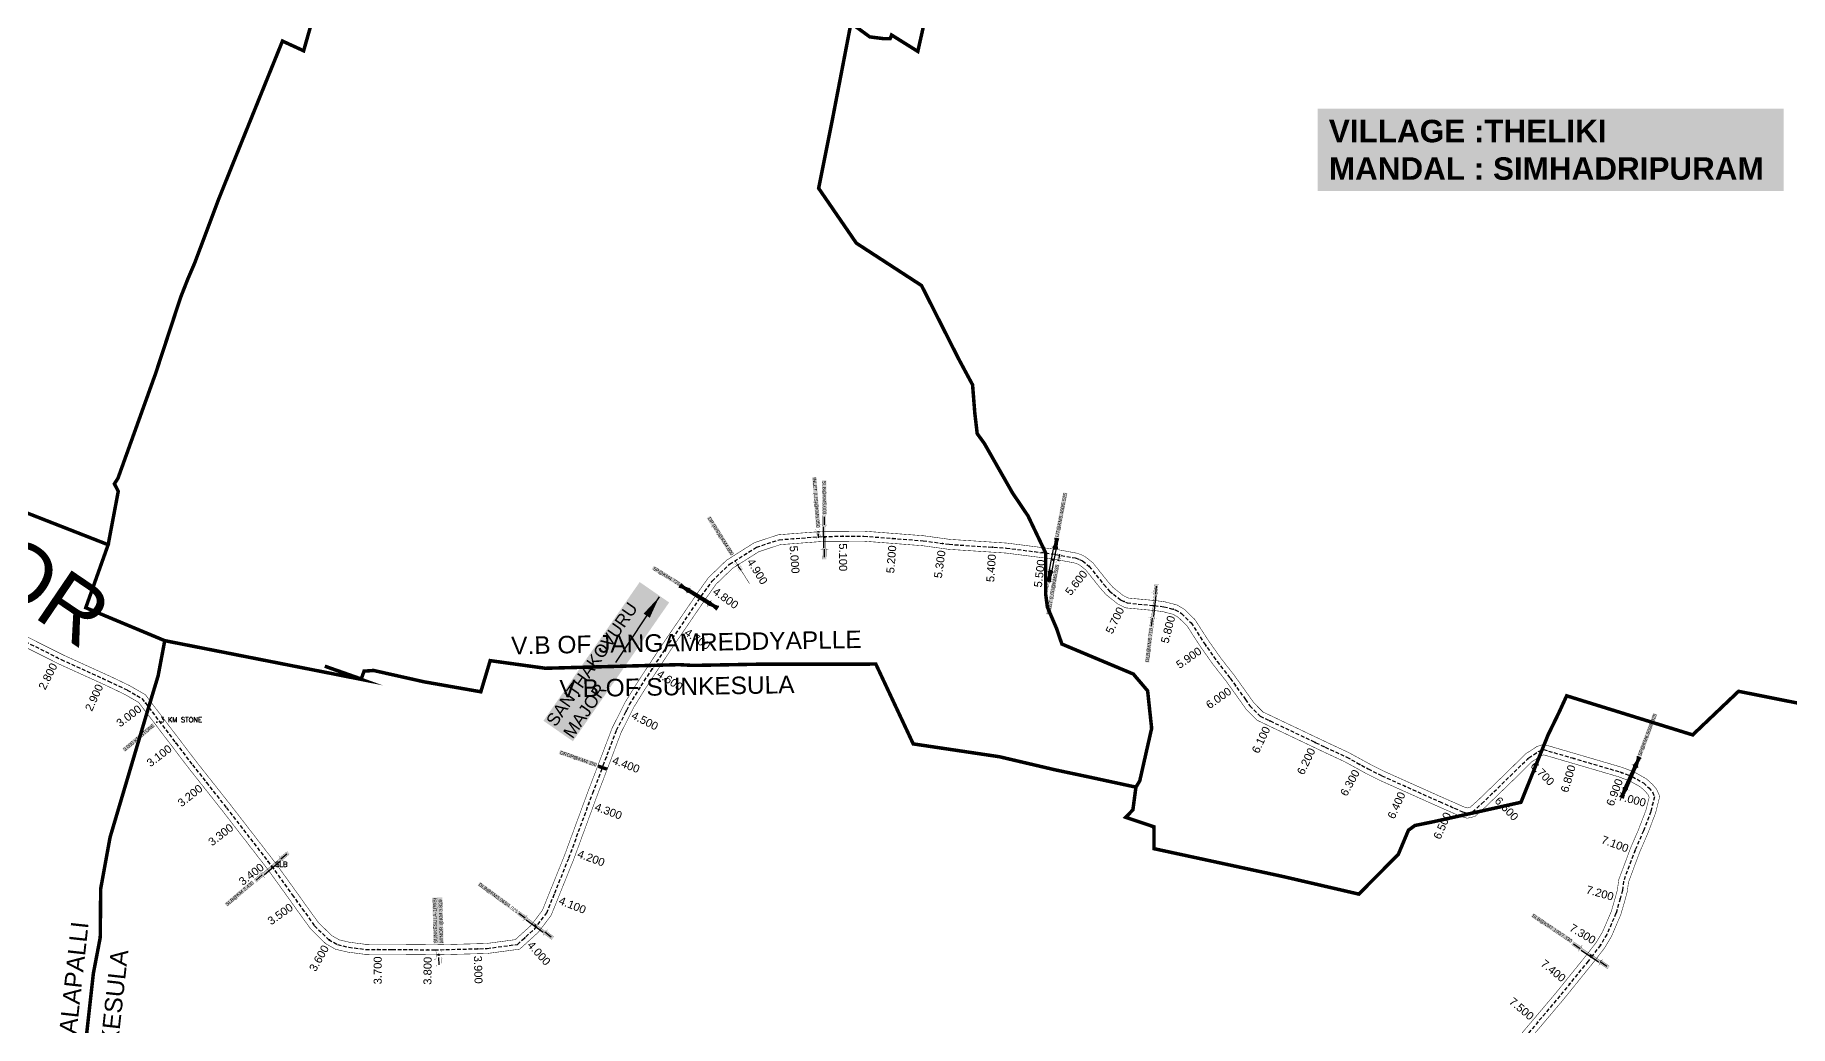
# Model space of a CAD drawing. Header units: inches. Extents: x 174104 to 230935, y 1583276 to 1631460.
# Drawn here: x 197264 to 200773, y 1622188 to 1624169 of the extents above; entities that cross this region are included whole.
import ezdxf
from ezdxf.enums import TextEntityAlignment as Align

# ---------------------------------------------------------------- set-up
doc = ezdxf.new("R2010")
doc.units = ezdxf.units.IN
doc.header["$LTSCALE"] = 15
doc.header["$MEASUREMENT"] = 0
doc.linetypes.add('ACAD_ISO02W100', pattern=[15, 12, -3])
doc.linetypes.add('HIDDEN2', pattern=[0.1875, 0.125, -0.0625])
for name, color, linetype in [('CANAL1', 7, 'Continuous'), ('CHANAGE', 1, 'Continuous'), ('POINT', 2, 'Continuous'), ('RE REMARKS', 7, 'Continuous'), ('STRUCTURE', 5, 'Continuous'), ('TEXT', 1, 'Continuous'), ('text2', 7, 'Continuous'), ('VB', 72, 'Continuous'), ('VILLAGE BOUNDRY', 5, 'Continuous')]:
    doc.layers.add(name, color=color, linetype=linetype)
doc.styles.add('section', font='romant.shx', dxfattribs={"height": 2})
doc.styles.get("Standard").update_dxf_attribs({"font": 'arial.ttf'})
doc.dimstyles.get("Standard").update_dxf_attribs({"dimtxt": 0.18, "dimasz": 0.18, "dimexe": 0.18, "dimexo": 0.0625, "dimgap": 0.09, "dimtad": 0, "dimtih": 1, "dimtoh": 1, "dimdec": 4, "dimzin": 0, "dimdsep": 46, "dimtxsty": 'Standard', "dimcen": 0.09, "dimadec": 0, "dimazin": 0, "dimtfac": 1, "dimtdec": 4, "dimtofl": 0, "dimtmove": 0, "dimatfit": 3, "dimfxl": 1, "dimtolj": 1, "dimtzin": 0, "dimarcsym": 0})

# ---------------------------------------------------------------- blocks, each defined once
blk = doc.blocks.new('DROP')
h = blk.add_hatch()
h.set_pattern_fill('ANSI31', color=1, scale=10, angle=45)
h.set_pattern_definition([(90, (-324.4107, -25.7687), (-1.25, 0), [])])
h.paths.add_polyline_path([(-9.9, -4.3), (-13.8, 4.1), (13.8, 4.1), (10.2, -4.3)])
at = {"layer": 'STRUCTURE', "color": 5, "const_width": 0.49}
blk.add_lwpolyline([(-9.9, -4.3), (-13.8, 4.1), (13.8, 4.1), (10.2, -4.3), (-9.9, -4.3)], dxfattribs=at)
at = {"layer": 'STRUCTURE', "color": 5}
blk.add_circle((0, 0), 1.33, dxfattribs=at)
blk = doc.blocks.new('PIPE C')
at = {"layer": 'STRUCTURE'}
h = blk.add_hatch(dxfattribs=at)
h.set_pattern_fill('DASH', color=256, scale=5.6, angle=-90, style=0)
h.set_pattern_definition([(270, (-1194663.9188, 538833.8274), (0.7, -0.7), [0.7, -0.7])])
edge = h.paths.add_edge_path()
edge.add_spline(control_points=[(4.6, -44.2), (4.4, -43.9), (3.7, -42.8), (3.2, -40.8), (2.9, -38.1), (2.3, -34.2), (2.9, -29), (3.8, -25), (4.2, -23.1)], knot_values=[0, 0, 0, 0, 1.613557, 5.24513, 8.624976, 13.470124, 22.190216, 30.746377, 30.746377, 30.746377, 30.746377], degree=3, periodic=0)
edge.add_line((4.2, -23.1), (2.8, -21))
edge.add_line((2.8, -21), (2.8, 21))
edge.add_line((2.8, 21), (4.2, 23.1))
edge.add_spline(control_points=[(4.2, 23.1), (3.7, 25), (2.7, 28.9), (2, 34.1), (2.4, 38), (2.7, 40.8), (3.1, 42.8), (3.8, 43.8), (4, 44.2)], knot_values=[0, 0, 0, 0, 8.556161, 17.276253, 22.121402, 25.501247, 29.13282, 30.746377, 30.746377, 30.746377, 30.746377], degree=3, periodic=0)
edge.add_line((4, 44.2), (-4.6, 44.2))
edge.add_spline(control_points=[(-4.6, 44.2), (-4.4, 43.9), (-3.7, 42.8), (-3.2, 40.8), (-2.9, 38.1), (-2.3, 34.2), (-2.9, 29), (-3.8, 25), (-4.2, 23.1)], knot_values=[0, 0, 0, 0, 1.613557, 5.24513, 8.624976, 13.470124, 22.190216, 30.746377, 30.746377, 30.746377, 30.746377], degree=3, periodic=0)
edge.add_line((-4.2, 23.1), (-2.8, 21))
edge.add_line((-2.8, 21), (-2.8, -21))
edge.add_line((-2.8, -21), (-4.2, -23.1))
edge.add_spline(control_points=[(-4.2, -23.1), (-3.7, -25), (-2.7, -28.9), (-2, -34.1), (-2.4, -38), (-2.7, -40.8), (-3.1, -42.8), (-3.8, -43.8), (-4, -44.2)], knot_values=[0, 0, 0, 0, 8.556161, 17.276253, 22.121402, 25.501247, 29.13282, 30.746377, 30.746377, 30.746377, 30.746377], degree=3, periodic=0)
edge.add_line((-4, -44.2), (4.6, -44.2))
blk.add_circle((0, 0), 0.657)
at = {"layer": 'STRUCTURE', "const_width": 0.44}
for points in [[(-8.4, 25.2), (-5.6, 25.2), (-2.8, 21), (-2.8, -21), (-5.6, -25.2), (-8.4, -25.2)], [(8.4, 25.2), (5.6, 25.2), (2.8, 21), (2.8, -21), (5.6, -25.2), (8.4, -25.2)]]:
    blk.add_lwpolyline(points, dxfattribs=at)
at = {"layer": 'STRUCTURE', "color": 3}
for points in [[(-2.8, 21), (-2.8, -21)], [(-2.8, 21), (-2.8, -21)], [(2.8, 21), (2.8, -21)]]:
    blk.add_lwpolyline(points, dxfattribs=at)
at = {"layer": 'STRUCTURE'}
for points in [[(-4.6, 44.2), (-4, 43.2), (-3.3, 40.8), (-2.9, 38.4), (-2.5, 35.1), (-3, 29), (-4.2, 23.1)], [(4, 44.2), (3.4, 43.2), (2.8, 40.7), (2.5, 38.4), (2.2, 35), (2.8, 28.9), (4.2, 23.1)], [(-4, -44.2), (-3.4, -43.2), (-2.8, -40.7), (-2.5, -38.4), (-2.2, -35), (-2.8, -28.9), (-4.2, -23.1)], [(4.6, -44.2), (4, -43.2), (3.3, -40.8), (2.9, -38.4), (2.5, -35.1), (3, -29), (4.2, -23.1)]]:
    blk.add_spline(points, degree=3, dxfattribs=at)
at = {"layer": 'STRUCTURE', "color": 0}
for points in [[(-0.2, 44.3), (-0.2, 28.7)], [(0, -23.2), (0, -38.9)]]:
    blk.add_leader(points, dimstyle='Standard', override={"dimscale": 0.062085, "dimtxt": 50, "dimasz": 100, "dimgap": 0.09, "dimtad": 0, "dimzin": 2}, dxfattribs=at)
blk = doc.blocks.new('SLB')
at = {"layer": 'STRUCTURE'}
h = blk.add_hatch(dxfattribs=at)
h.set_pattern_fill('DOTS', color=6, scale=20, angle=320.3722, style=0)
h.set_pattern_definition([(320.372247934, (-159.4327, -72.9564), (1.2786241598, 0.5641323054), [0, -1.25])])
h.paths.add_polyline_path([(769699.5, 1706871.1), (769699.5, 1706861.1), (769729.1, 1706861.1), (769732.1, 1706863.1), (769792.1, 1706863.1), (769795.1, 1706861.1), (769824.7, 1706861.1), (769824.7, 1706871.1), (769795.1, 1706871.1), (769792.1, 1706869.1), (769732.1, 1706869.1), (769729.1, 1706871.1)])
at = {"layer": 'STRUCTURE', "color": 6, "linetype": 'ACAD_ISO02W100', "ltscale": 0.5, "const_width": 0.5}
for points in [[(769699.5, 1706871.1), (769729.1, 1706871.1)], [(769699.5, 1706861.1), (769729.1, 1706861.1)], [(769795.1, 1706871.1), (769824.7, 1706871.1)], [(769795.1, 1706861.1), (769824.7, 1706861.1)]]:
    blk.add_lwpolyline(points, dxfattribs=at)
at = {"layer": 'STRUCTURE', "color": 6, "const_width": 0.628}
for points in [[(769726.1, 1706877.1), (769726.1, 1706873.1), (769732.1, 1706869.1), (769792.1, 1706869.1), (769798.1, 1706873.1), (769798.1, 1706877.1)], [(769726.1, 1706855.1), (769726.1, 1706859.1), (769732.1, 1706863.1), (769792.1, 1706863.1), (769798.1, 1706859.1), (769798.1, 1706855.1)]]:
    blk.add_lwpolyline(points, dxfattribs=at)
at = {"layer": 'STRUCTURE', "color": 6}
blk.add_lwpolyline([(769732.1, 1706863.1), (769792.1, 1706863.1)], dxfattribs=at)
blk.add_lwpolyline([(769732.1, 1706863.1), (769792.1, 1706863.1)], dxfattribs=at)
at = {"layer": 'STRUCTURE', "color": 0}
blk.add_circle((769762.1, 1706866.1), 1.24, dxfattribs=at)
for points in [[(769703.8, 1706866), (769726.7, 1706866)], [(769818.6, 1706865.8), (769795.7, 1706865.8)]]:
    blk.add_leader(points, dimstyle='Standard', override={"dimasz": 10, "dimgap": 0.09, "dimtad": 0}, dxfattribs=at)
blk = doc.blocks.new('OT')
at = {"layer": 'STRUCTURE', "color": 190}
for points, const_width in [([(769751.4, 1706595.8), (769729.4, 1706595.8)], 0.5), ([(769775.2, 1706601.8), (769775.2, 1706597.8), (769769.2, 1706593.8), (769761.8, 1706593.8), (769754.4, 1706593.8), (769748.4, 1706597.8), (769748.4, 1706601.8)], 0.5), ([(769761.8, 1706593.8), (769761.8, 1706581)], 2.5), ([(769751.4, 1706579), (769729.4, 1706579)], 0.5), ([(769748.4, 1706573), (769748.4, 1706577), (769754.4, 1706581), (769761.8, 1706581), (769761.8, 1706581), (769761.8, 1706581), (769769.2, 1706581), (769775.2, 1706577), (769775.2, 1706573)], 0.5)]:
    blk.add_lwpolyline(points, dxfattribs=dict(at, const_width=const_width))
at = {"layer": 'STRUCTURE', "color": 0}
blk.add_circle((769761.8, 1706587.4), 1.87, dxfattribs=at)
blk.add_leader([(769732.6, 1706587.4), (769753.8, 1706587.4)], dimstyle='Standard', override={"dimasz": 10, "dimgap": 0.09, "dimtad": 0}, dxfattribs=at)
blk = doc.blocks.new('UT')
at = {"layer": 'STRUCTURE'}
h = blk.add_hatch(dxfattribs=at)
h.set_pattern_fill('DASH', color=150, scale=8, angle=-39.6278, style=0)
h.set_pattern_definition([(320.372247933, (-4370.464, -6260.8811), (1.40800153113, 0.132407282), [1, -1])])
h.paths.add_polyline_path([(765163, 1700681.9), (765165.6, 1700680.6), (765167.2, 1700680.3), (765169.1, 1700680), (765172.4, 1700679.6), (765176.4, 1700679.3), (765179.5, 1700679.5), (765183.1, 1700679.9), (765187.7, 1700680.9), (765188.9, 1700681.2), (765193.1, 1700682.2), (765196.1, 1700680.2), (765196.1, 1700672.2), (765193.1, 1700670.2), (765190.5, 1700670.8), (765188.1, 1700671.3), (765185.5, 1700671.8), (765183.6, 1700672.1), (765181, 1700672.5), (765180.3, 1700672.5), (765178.5, 1700672.6), (765176.7, 1700672.6), (765174.6, 1700672.5), (765172.5, 1700672.3), (765170.4, 1700672), (765168.5, 1700671.7), (765166.1, 1700671.2), (765165, 1700670.8), (765163, 1700669.7)])
h.paths.add_polyline_path([(765259.1, 1700682.2), (765256.1, 1700680.2), (765256.1, 1700672.2), (765259.1, 1700670.2), (765261.9, 1700671), (765264.4, 1700671.6), (765266.4, 1700672), (765269.1, 1700672.5), (765272.7, 1700673), (765276.1, 1700673.1), (765278.6, 1700672.9), (765281.2, 1700672.7), (765283.9, 1700672.3), (765286.4, 1700671.9), (765288, 1700671.3), (765289.2, 1700670.6), (765289.1, 1700682.7), (765287.6, 1700681.8), (765285.7, 1700681.2), (765283, 1700680.7), (765281.2, 1700680.4), (765276.7, 1700679.9), (765272.7, 1700679.9), (765268.7, 1700680.3), (765264.8, 1700681), (765261.2, 1700681.7)])
at = {"layer": 'STRUCTURE', "color": 150, "const_width": 0.628}
for points in [[(765190.1, 1700688.2), (765190.1, 1700684.2), (765196.1, 1700680.2), (765256.1, 1700680.2), (765262.1, 1700684.2), (765262.1, 1700688.2)], [(765190.1, 1700664.2), (765190.1, 1700668.2), (765196.1, 1700672.2), (765256.1, 1700672.2), (765262.1, 1700668.2), (765262.1, 1700664.2)]]:
    blk.add_lwpolyline(points, dxfattribs=at)
at = {"layer": 'STRUCTURE', "color": 150}
for points in [[(765196.1, 1700680.2), (765256.1, 1700680.2)], [(765196.1, 1700672.2), (765256.1, 1700672.2)], [(765196.1, 1700672.2), (765256.1, 1700672.2)]]:
    blk.add_lwpolyline(points, dxfattribs=at)
at = {"layer": 'STRUCTURE', "color": 0}
blk.add_circle((765226.1, 1700676.2), 1.89, dxfattribs=at)
at = {"layer": 'STRUCTURE', "color": 150}
for points in [[(765163, 1700681.9), (765164.4, 1700681.1), (765167.9, 1700680.2), (765171.2, 1700679.8), (765176.1, 1700679.4), (765184.7, 1700680.3), (765193.1, 1700682.2)], [(765289.1, 1700682.7), (765287.8, 1700681.9), (765284.3, 1700680.9), (765280.9, 1700680.4), (765276.1, 1700679.8), (765267.4, 1700680.5), (765259.1, 1700682.2)], [(765163, 1700669.7), (765164.3, 1700670.6), (765167.8, 1700671.6), (765171.2, 1700672.1), (765176, 1700672.6), (765184.7, 1700672), (765193.1, 1700670.2)], [(765289.2, 1700670.6), (765287.8, 1700671.4), (765284.2, 1700672.3), (765280.9, 1700672.7), (765276.1, 1700673.1), (765267.4, 1700672.2), (765259.1, 1700670.2)]]:
    blk.add_spline(points, degree=3, dxfattribs=at)
at = {"layer": 'STRUCTURE', "color": 0}
blk.add_text('STREAM', height=5, dxfattribs=at).set_placement((765148.2, 1700675.8), align=Align.MIDDLE_CENTER)
for points in [[(765190.9, 1700676), (765164.2, 1700675.8)], [(765289.3, 1700676.7), (765265.4, 1700676.4)]]:
    blk.add_leader(points, dimstyle='Standard', override={"dimasz": 10, "dimgap": 0.09, "dimtad": 0}, dxfattribs=at)

msp = doc.modelspace()

# ---------------------------------------------------------------- linework, layer by layer
at = {"layer": 'CANAL1', "color": 200, "const_width": 1}
for points in [[(197177.36892, 1623001.28885), (197320.38879, 1622929.45865), (197414.74698, 1622886.55059), (197452.66125, 1622868.36463), (197484.20098, 1622850.23737), (197586.19989, 1622716.20315), (197654.11091, 1622630.36929), (197744.48741, 1622513.55931), (197785.99488, 1622456.05302), (197805.97836, 1622427.98327), (197830.14518, 1622394.61681), (197856.80149, 1622368.51307), (197872.07914, 1622359.82622), (197892.73235, 1622354.99364), (197925.62155, 1622350.7412), (197977.61216, 1622350.63287), (198062.65678, 1622349.91119), (198166.65076, 1622352.55949), (198223.97779, 1622360.25932), (198254.94402, 1622388.30352), (198278.10293, 1622418.70643), (198293.51501, 1622457.02989), (198321.8587, 1622527.3041), (198369.48149, 1622656.86055), (198390.66718, 1622712.20365), (198417.48521, 1622783.12713), (198443.79077, 1622835.25844), (198467.31873, 1622873.33394), (198517.36896, 1622949.6009), (198587.81958, 1623052.72554), (198610.0186, 1623084.06085), (198646.35933, 1623119.04399), (198702.24095, 1623154.34389), (198749.82108, 1623170.02694), (198839.18056, 1623176.83524), (198921.54513, 1623177.25209), (199040.89569, 1623168.05378), (199092.31089, 1623160.90148), (199206.98933, 1623153.42359), (199306.25972, 1623140.75953), (199346.08787, 1623133.40804), (199356.01524, 1623130.12582), (199363.52984, 1623126.23513), (199378.96344, 1623114.0506), (199408.66611, 1623076.74486), (199419.37949, 1623064.68869), (199426.25231, 1623059.22866), (199439.51777, 1623048.62475), (199450.13793, 1623043.4284), (199503.43088, 1623038.4793), (199522.53013, 1623036.0335), (199547.65012, 1623029.50533), (199562.43096, 1623020.50114), (199583.00884, 1623000.46966), (199609.3602, 1622959.45243), (199635.46499, 1622922.42966), (199661.78403, 1622888.94652), (199692.1492, 1622846.31547), (199700.77408, 1622834.07908), (199719.10505, 1622815.62445), (199847.82064, 1622754.38229), (199891.09646, 1622734.21251), (199933.86575, 1622710.79527), (199961.10036, 1622697.05577), (200076.27291, 1622645.46975), (200105.73023, 1622632.49689), (200121.50211, 1622625.48743), (200128.06862, 1622623.70579), (200133.39713, 1622624.97923), (200149.57205, 1622639.48124), (200206.36137, 1622694.40408), (200244.41447, 1622731.88859), (200267.07371, 1622746.62551), (200279.99011, 1622750.76176), (200292.93058, 1622747.10455), (200340.00393, 1622733.35209), (200436.00796, 1622705.19971), (200461.52218, 1622695.62636), (200485.79367, 1622681.90548), (200497.81596, 1622671.01394), (200506.34574, 1622661.0269), (200512.52091, 1622646.89415), (200504.08931, 1622613.31413), (200489.1342, 1622574.08693), (200472.59662, 1622535.7371), (200449.91019, 1622474.7177), (200447.74816, 1622456.95736), (200443.06436, 1622439.43114), (200434.47493, 1622409.69947), (200415.73396, 1622366.22766), (200402.14477, 1622343.60497), (200386.7004, 1622323.32854), (200376.9661, 1622311.12716), (200320.55512, 1622241.26174), (200223.4031, 1622126.28849)], [(197170.23675, 1622982.49016), (197311.75796, 1622911.41265), (197406.28181, 1622868.42925), (197443.34049, 1622850.65368), (197470.73203, 1622834.91058), (197570.39839, 1622703.94149), (197638.35907, 1622618.04488), (197728.46541, 1622501.58407), (197769.73982, 1622444.40067), (197789.7328, 1622416.31757), (197814.94136, 1622381.51282), (197844.66126, 1622352.409), (197864.70704, 1622341.011), (197889.16258, 1622335.28871), (197924.3132, 1622330.74388), (197977.50646, 1622330.63304), (198062.82655, 1622329.90903), (198168.24116, 1622332.59351), (198232.79797, 1622341.2644), (198269.73642, 1622374.71727), (198295.65036, 1622408.73696), (198312.06694, 1622449.55822), (198340.52328, 1622520.11172), (198388.20741, 1622649.83504), (198409.36001, 1622705.09169), (198435.8179, 1622775.06275), (198461.25786, 1622825.47865), (198484.18925, 1622862.58871), (198533.98798, 1622938.47244), (198604.23774, 1623041.30306), (198625.24794, 1623070.96028), (198658.76246, 1623103.22278), (198710.84041, 1623136.11995), (198753.76893, 1623150.26976), (198839.99189, 1623156.83909), (198920.82612, 1623157.2482), (199038.74743, 1623148.16004), (199090.27967, 1623140.99145), (199205.07135, 1623133.50618), (199303.17674, 1623120.99074), (199341.11037, 1623113.98895), (199348.22957, 1623111.63517), (199352.63699, 1623109.35322), (199364.75658, 1623099.78504), (199393.35665, 1623063.86413), (199405.58111, 1623050.10749), (199413.78801, 1623043.58762), (199428.74988, 1623031.62765), (199444.63964, 1623023.85295), (199501.23534, 1623018.59713), (199518.72941, 1623016.35689), (199539.76448, 1623010.89031), (199550.09802, 1623004.59532), (199567.4188, 1622987.73446), (199592.76645, 1622948.27955), (199619.4195, 1622910.47921), (199645.76809, 1622876.95849), (199675.83041, 1622834.75262), (199685.39733, 1622821.17973), (199707.36872, 1622799.06012), (199839.29963, 1622736.28813), (199882.06001, 1622716.35857), (199924.55644, 1622693.09074), (199952.50392, 1622678.99161), (200068.1547, 1622627.19139), (200097.63853, 1622614.20685), (200114.78293, 1622606.58741), (200127.75534, 1622603.06771), (200142.97493, 1622606.70498), (200163.20441, 1622624.8422), (200220.33126, 1622680.09148), (200257.01128, 1622716.22342), (200275.72857, 1622728.39661), (200280.3502, 1622729.87661), (200287.40655, 1622727.88235), (200334.38573, 1622714.15741), (200429.67242, 1622686.21538), (200453.03677, 1622677.44869), (200474.01456, 1622665.58977), (200483.4393, 1622657.05148), (200489.20828, 1622650.29689), (200491.46033, 1622645.14276), (200484.9797, 1622619.33277), (200470.59911, 1622581.61253), (200454.02873, 1622543.18663), (200430.34182, 1622479.47625), (200428.06419, 1622460.76625), (200423.79434, 1622444.78901), (200415.61028, 1622416.46051), (200397.89882, 1622375.37675), (200385.56719, 1622354.84761), (200370.92622, 1622335.62592), (200361.36848, 1622323.64585), (200305.13455, 1622253.99971), (200207.8922, 1622138.91956)]]:
    msp.add_lwpolyline(points, dxfattribs=at)
at = {"layer": 'CANAL1', "color": 1, "linetype": 'HIDDEN2', "ltscale": 4}
msp.add_lwpolyline([(197173.80283, 1622991.8895), (197316.07337, 1622920.43565), (197410.51439, 1622877.48992), (197448.00087, 1622859.50916), (197477.4665, 1622842.57397), (197578.29914, 1622710.07232), (197646.23499, 1622624.20709), (197736.47641, 1622507.57169), (197777.86735, 1622450.22684), (197797.85558, 1622422.15042), (197822.54327, 1622388.06482), (197850.73137, 1622360.46103), (197868.39309, 1622350.41861), (197890.94746, 1622345.14118), (197924.96738, 1622340.74254), (197977.55931, 1622340.63296), (198062.74167, 1622339.91011), (198167.44596, 1622342.5765), (198228.38788, 1622350.76186), (198262.34022, 1622381.5104), (198286.87665, 1622413.7217), (198302.79098, 1622453.29405), (198331.19099, 1622523.70791), (198378.84445, 1622653.3478), (198400.0136, 1622708.64767), (198426.65156, 1622779.09494), (198452.52431, 1622830.36855), (198475.75399, 1622867.96132), (198525.67847, 1622944.03667), (198596.02866, 1623047.0143), (198617.63327, 1623077.51057), (198652.56089, 1623111.13339), (198706.54068, 1623145.23192), (198751.79501, 1623160.14835), (198839.58623, 1623166.83717), (198921.18563, 1623167.25014), (199039.82156, 1623158.10691), (199091.29528, 1623150.94646), (199206.03034, 1623143.46489), (199304.71823, 1623130.87513), (199343.59912, 1623123.69849), (199352.1224, 1623120.88049), (199358.08342, 1623117.79418), (199371.86001, 1623106.91782), (199401.01138, 1623070.30449), (199412.4803, 1623057.39809), (199420.02016, 1623051.40814), (199434.13383, 1623040.1262), (199447.38879, 1623033.64068), (199502.33311, 1623028.53822), (199520.62977, 1623026.19519), (199543.7073, 1623020.19782), (199556.26449, 1623012.54823), (199575.21382, 1622994.10206), (199601.06332, 1622953.86599), (199627.44224, 1622916.45443), (199653.77606, 1622882.9525), (199683.9898, 1622840.53405), (199693.08571, 1622827.6294), (199713.23688, 1622807.34228), (199843.56014, 1622745.33521), (199886.57824, 1622725.28554), (199929.2111, 1622701.94301), (199956.80214, 1622688.02369), (200072.21381, 1622636.33057), (200101.68438, 1622623.35187), (200118.14252, 1622616.03742), (200127.91198, 1622613.38675), (200138.18603, 1622615.84211), (200156.38823, 1622632.16172), (200213.34632, 1622687.24778), (200250.71287, 1622724.056), (200271.40114, 1622737.51106), (200280.17016, 1622740.31918), (200290.16856, 1622737.49345), (200337.19483, 1622723.75475), (200432.84019, 1622695.70755), (200457.27948, 1622686.53753), (200479.90411, 1622673.74763), (200490.62763, 1622664.03271), (200497.77701, 1622655.6619), (200501.99062, 1622646.01846), (200494.53451, 1622616.32345), (200479.86665, 1622577.84973), (200463.31267, 1622539.46186), (200440.126, 1622477.09698), (200437.90617, 1622458.8618), (200433.42935, 1622442.11008), (200425.0426, 1622413.07999), (200406.81639, 1622370.80221), (200393.85598, 1622349.22629), (200378.81331, 1622329.47723), (200369.16729, 1622317.38651), (200312.84484, 1622247.63073), (200215.64765, 1622132.60402)], dxfattribs=at)
at = {"layer": 'CANAL1', "color": 1, "linetype": 'HIDDEN2', "ltscale": 4, "const_width": 1, "elevation": 49}
msp.add_lwpolyline([(198664, 1623117), (198692.45844, 1623072.33285)], dxfattribs=at)
at = {"layer": 'POINT'}
for p in [(198830, 1623170, 50), (198842, 1623165, 51), (198664, 1623117, 49), (199299, 1623120, 52), (199310, 1623119, 53), (198591, 1623046, 48), (199501, 1623028, 54), (197507, 1622795, 41), (198400, 1622704, 47), (200454, 1622685, 55), (197737, 1622506, 44), (198264, 1622389, 46), (198071, 1622330, 45), (200374, 1622329, 56)]:
    msp.add_point(p, dxfattribs=at)
at = {"layer": 'text2', "color": 3}
for p in [(198779.43036, 1623162.25389), (198879.2555, 1623167.03794), (198979.08327, 1623162.78799), (199078.53042, 1623152.72217), (199178.22289, 1623145.27814), (198685.71288, 1623132.07519), (199277.58393, 1623134.33669), (199371.75482, 1623107.00086), (198610.51933, 1623067.46879), (199441.41026, 1623036.56591), (199539.71326, 1623021.23579), (198553.75961, 1622985.14145), (199605.0398, 1622948.2264), (197308.22051, 1622924.37967), (198498.12551, 1622902.05123), (197399.10408, 1622882.6786), (199664.51555, 1622867.87483), (197484.67533, 1622833.10103), (198445.75152, 1622816.9465), (199733.14819, 1622797.8686), (197545.23366, 1622753.52284), (199823.44812, 1622754.9044), (198406.27838, 1622725.21563), (200248.76403, 1622722.13628), (200341.02924, 1622722.63034), (199913.12596, 1622710.75001), (200436.88766, 1622694.18887), (197606.46801, 1622674.46922), (200003.12609, 1622667.2751), (200177.20071, 1622652.29016), (198370.88365, 1622631.69067), (200094.45159, 1622626.53715), (200498.03848, 1622630.27851), (197668.20866, 1622595.80652), (197729.40183, 1622516.71546), (198336.38236, 1622537.83088), (200462.39553, 1622536.99504), (197788.14234, 1622435.79409), (198299.4226, 1622444.91831), (200433.32202, 1622441.73859), (197852.21965, 1622359.6148), (197948.89555, 1622340.69268), (198048.89292, 1622340.02763), (198148.8645, 1622342.10331), (198243.15531, 1622364.13581), (200394.39101, 1622350.11699), (200332.31124, 1622271.74001), (200268.30202, 1622194.91713)]:
    msp.add_point(p, dxfattribs=at)
at = {"layer": 'VILLAGE BOUNDRY', "linetype": 'HIDDEN2', "ltscale": 20, "const_width": 7}
for points in [[(197409.87064, 1623150.15778), (197430.0581, 1623256.8857), (197422.4058, 1623272.00922), (197429.46433, 1623283.01782), (197504.72678, 1623492.55638), (197554.85657, 1623645.11479), (197569.52743, 1623682.47121), (197582.9533, 1623713.72891), (197630.60654, 1623840.74646), (197661.00858, 1623916.44498), (197758.42333, 1624157.5119), (197800.7622, 1624138.06429), (197827.92628, 1624234.08686)], [(199042.48314, 1624197.30252), (199028.91908, 1624136.86603), (198976.44306, 1624169.62979), (198973.67259, 1624162.48945), (198960.56701, 1624162.32411), (198932.89849, 1624165.87693), (198895.23281, 1624193.41459), (198857.5634, 1623997.67892), (198830.63535, 1623863.07992), (198905.95875, 1623753.3737), (199036.38982, 1623668.52359), (199110.53683, 1623521.8465), (199138.39583, 1623469.96287), (199142.98082, 1623412.45626), (199147.68169, 1623372.35256), (199161.83873, 1623352.89842), (199218.26255, 1623253.79777), (199249.38855, 1623207.62033), (199284.63502, 1623133.64755), (199284.72512, 1623050.42011), (199287.93289, 1623025.72955), (199306.35807, 1622982.57051), (199317.0202, 1622951.46714), (199459.86337, 1622891.529), (199488.45357, 1622857.97349), (199496.50474, 1622782.93462), (199472.7264, 1622677.81445), (199465.10077, 1622665.29039), (199465.10077, 1622665.29039), (199465.10077, 1622665.29039), (199370.06101, 1622685.82457), (199302.93782, 1622700.02325), (199192.00409, 1622726.10345), (199019.74232, 1622751.77748), (198944.96097, 1622911.43272), (198710.78864, 1622911.18325), (198579.5285, 1622908.7544), (198551.40205, 1622910.28178), (198284.39257, 1622903.04169), (198173.75427, 1622918.29939), (198155.10856, 1622855.99973), (198041.56602, 1622875.97005), (197940.61497, 1622898.6433), (197921.60729, 1622897.28163), (197915.91779, 1622881.61583), (197843.05997, 1622907.28497), (197915.66387, 1622880.91669), (197523.02226, 1622958.25653)], [(201027.04341, 1622785.89723), (200670.10573, 1622856.98087), (200578.37572, 1622769.79344), (200326.38124, 1622847.98861), (200310.91048, 1622814.24695), (200289.19174, 1622769.64481), (200235.0194, 1622634.99117), (200057.6057, 1622595.60185), (200023.05528, 1622588.61435), (200010.01181, 1622579.13266), (199989.61843, 1622530.52382), (199910.72631, 1622451.37524), (199757.89782, 1622486.81733), (199501.31361, 1622542.19431), (199501.02378, 1622585.96191), (199444.69426, 1622604.98741), (199459.00993, 1622619.86343), (199465.10077, 1622665.29039)]]:
    msp.add_lwpolyline(points, dxfattribs=at)
at = {"layer": 'VILLAGE BOUNDRY', "linetype": 'HIDDEN2', "ltscale": 20}
msp.add_lwpolyline([(197191.6708, 1623235.5609, 7, 7, 0), (197409.87064, 1623150.15778, 7, 7, 0), (197365.09459, 1623024.19282, 7, 7, 0), (197523.02226, 1622958.25653, 7, 7, 0), (197509.78169, 1622887.85049, 7, 7, 0), (197486.75447, 1622811.60557, 7, 7, 0), (197442.75583, 1622663.04439, 7, 7, 0), (197413.68405, 1622564.88365, 7, 7, 0), (197394.95685, 1622462.16399, 7, 7, 0), (197394.04079, 1622364.57014, 7, 7, 0), (197380.29505, 1622292.72006, 7, 7, 0), (197343.41437, 1621961.03102, 7, 7, 0)], format="xyseb", dxfattribs=at)

# ---------------------------------------------------------------- block references
at = {"xscale": 0.7, "yscale": 0.7, "zscale": 0.7, "rotation": 341.0167126039066}
msp.add_blockref('DROP', (198398.55036, 1622704.65381), dxfattribs=at)
at = {"layer": 'STRUCTURE', "color": 0}
for name, p, xscale, yscale, zscale, rotation in [('SLB', (-1000299.01352, 2152281.54605, 51), 0.7, 0.7, 0.7, 270.4651196009961), ('OT', (939216.50777, 1358403.53938), 0.4199999999999998, 0.4199999999999998, 0.4199999999999998, 94.60016045521245), ('UT', (1269032.04358, 874903.60171, 52), 0.7, 0.7, 0.7, 79.25498930666114), ('OT', (977404.41551, 1731959.19876), 0.4199999999999998, 0.4199999999999998, 0.4199999999999998, 122.2350140910432), ('OT', (-445348.45683, 2073333.22793, 53), 0.4199999999999998, 0.4199999999999998, 0.4199999999999998, 259.3483711000724), ('SLB', (1323786.04315, 949316.91105, 54), 0.7, 0.7, 0.7, 83.3428904663913), ('SLB', (559508.21408, 362734.1642, 44), 0.6999999999999998, 0.6999999999999998, 0.6999999999999998, 40.29699677433614), ('SLB', (-943023.68316, 977900.12198, 46), 0.7, 0.7, 0.7, 323.7279714467921), ('OT', (1404886.28463, 1111415.10776, 45), 0.7, 0.7, 0.7, 91.33215095688972), ('SLB', (-913117.38609, 930924.32637, 56), 0.6999999999999998, 0.6999999999999998, 0.6999999999999998, 326.1119648861992)]:
    msp.add_blockref(name, p, dxfattribs=dict(at, xscale=xscale, yscale=yscale, zscale=zscale, rotation=rotation))
at = {"layer": 'text2', "color": 3}
for p, rotation in [((198591, 1623046, 48), 238.0552932034856), ((200454, 1622685, 55), 336.2064227658302)]:
    msp.add_blockref('PIPE C', p, dxfattribs=dict(at, rotation=rotation))

# ---------------------------------------------------------------- texts
at = {"color": 0}
for s, rotation, p in [('MALYALA SUPPLY CHANNEL', 337.28506722, (199539.11383, 1625028.48812)), ('SANTHAKOVURU MAJOR', 325.83937859, (195678.22726, 1624079.06026))]:
    msp.add_text(s, height=120, rotation=rotation, dxfattribs=at).set_placement(p)
at = {"layer": 'CHANAGE'}
for s, rotation, p in [('5.000', 274.35695334, (198780.49394, 1623148.29435)), ('5.100', 270.28997145, (198879.32635, 1623153.03812)), ('4.900', 302.28022564, (198693.18973, 1623120.23895)), ('4.800', 324.68492393, (198621.94312, 1623059.37577)), ('4.700', 325.66067605, (198565.31957, 1622977.24415)), ('4.600', 326.72509476, (198509.83018, 1622894.37004)), ('4.500', 333.2244052, (198458.25041, 1622810.63953)), ('4.400', 339.28707966, (198419.37348, 1622720.26403)), ('6.700', 314.56872906, (200258.58873, 1622712.16255)), ('4.300', 339.81741383, (198384.02402, 1622626.86049)), ('6.600', 314.04279545, (200186.93345, 1622642.22667)), ('4.200', 339.81741383, (198349.52273, 1622533.0007)), ('4.100', 338.09209389, (198312.41159, 1622439.69468)), ('4.000', 312.16519973, (198252.5531, 1622353.75883)), ('3.900', 271.45877117, (198149.2209, 1622328.10784))]:
    msp.add_text(s, height=16, rotation=rotation, dxfattribs=at).set_placement(p, align=Align.MIDDLE_LEFT)
for s, rotation, p in [('5.200', 85.59294377, (198978.00749, 1623148.82938)), ('5.300', 82.08047871, (199076.60147, 1623138.85569)), ('5.400', 86.26917206, (199177.31192, 1623131.30781)), ('5.500', 82.72996506, (199275.81229, 1623120.44924)), ('5.600', 51.7095775, (199363.07975, 1623096.01254)), ('5.700', 63.92793962, (199435.25724, 1623023.99052)), ('5.800', 75.43225673, (199536.19191, 1623007.68588)), ('5.900', 35.18769588, (199593.59804, 1622940.15881)), ('2.800', 63.33239952, (197301.93712, 1622911.86891)), ('2.900', 65.54699931, (197393.30883, 1622869.93438)), ('6.000', 35.46144664, (199653.11247, 1622859.75266)), ('3.000', 37.27082615, (197473.53438, 1622824.62287)), ('6.100', 64.55515779, (199727.1332, 1622785.22661)), ('3.100', 37.27082615, (197534.09271, 1622745.04467)), ('6.200', 64.55515776, (199817.43313, 1622742.26241)), ('6.300', 61.29821792, (199906.40245, 1622698.47017)), ('6.800', 73.65666665, (200337.08975, 1622709.19604)), ('6.900', 69.43308076, (200431.96944, 1622681.0812)), ('3.200', 38.35075066, (197595.48883, 1622665.78259)), ('6.400', 65.87229721, (199997.40328, 1622654.49818)), ('7.000', 345.90501078, (200484.45997, 1622633.68793)), ('6.500', 66.23153083, (200088.80901, 1622613.72461)), ('3.300', 37.72930674, (197657.13591, 1622587.23948)), ('7.100', 339.60534504, (200449.27313, 1622541.87382)), ('3.400', 37.72930674, (197718.32908, 1622508.14841)), ('7.200', 343.88608215, (200419.87206, 1622445.62426)), ('3.500', 35.44791592, (197776.73734, 1622427.67462)), ('7.300', 329.00723373, (200382.38976, 1622357.32601)), ('3.600', 60.37750472, (197845.29969, 1622347.44459)), ('3.700', 89.88061568, (197948.86638, 1622326.69271)), ('3.800', 89.51381076, (198048.77412, 1622326.02814)), ('7.400', 321.08178087, (200321.41863, 1622280.53495)), ('7.500', 319.80229944, (200257.60851, 1622203.95311))]:
    msp.add_text(s, height=16, rotation=rotation, dxfattribs=at).set_placement(p, align=Align.MIDDLE_RIGHT)
at = {"layer": 'POINT', "style": 'section'}
for s, p in [(' 3 KM STONE', (197507, 1622795, 41)), (' SLB', (197737, 1622506, 44))]:
    msp.add_text(s, height=10, dxfattribs=at).set_placement(p)
at = {"layer": 'STRUCTURE', "color": 5, "attachment_point": 1, "bg_fill": 1, "box_fill_scale": 1.1, "bg_fill_color": 7, "bg_fill_true_color": 16777215, "bg_fill_transparency": 0}
for s, insert, char_height, width, rotation in [('INLET (L/S)@KM5.050', (198825.51436, 1623285.09147), 7, 100.2903274, 274.35695195), ('SLB@KM5.003', (198845.31047, 1623278.30878, 51), 7, 67.1525375, 270.4651196), ('UT@KM5.460/5.525', (199303.75949, 1623166.53934), 7, 88.969045, 79.25498931), ('\\pi0.82443;DP (R/S)@KM4.800', (198613.8328, 1623206.9048), 7, 87.7848704, 302.28022404), ('\\pi0.43289;SP@KM4.725', (198501.44753, 1623107.13084, 48), 7, 61.7139291, 328.0552932), ('INLET (L/S)@KM5.535', (199286.49871, 1623011.67927, 53), 7, 100.3667258, 79.78688518), ('{\\C1;SANTHAKOVURU \\PMAJOR}', (198283.8356, 1622798.56014), 25, 332.7402682, 55.27008081), ('DLB@KM5.718', (199484.03147, 1622916.02929, 54), 7, 67.7303001, 83.34289047), ('3.000 KM STONE', (197439.01797, 1622742.04377, 44), 7, 77.8053342, 40.29699677), ('SP@KM6.660/6.925', (200468.72426, 1622729.31904, -55), 7, 88.9785948, 69.43307938), ('\\pi0.82443;DROP@KM4.350', (198314.14347, 1622738.62088), 7, 76.9219782, 340.72900076), ('SLB@KM 3.430', (197643.67653, 1622432.63231, 44), 7, 69.8694543, 40.29699677), ('DLB@KM3.965/4.025', (198153.81371, 1622474.74113, 46), 7, 73.2071078, 323.72797145), ('SUNKESULA-1(R/S) MINOR @KM 3.829', (198061.20902, 1622353.20489), 7, 90.463588, 91.45876989), ('SLB@KM7.100/7.330', (200259.95631, 1622412.36058, 56), 7, 94.3408049, 326.11196489)]:
    msp.add_mtext(s, dxfattribs=dict(at, insert=insert, char_height=char_height, width=width, rotation=rotation))
at = {"layer": 'TEXT', "insert": (199850.89781, 1623999.99856), "char_height": 45, "width": 886.7274266, "attachment_point": 1, "bg_fill": 1, "box_fill_scale": 1.5, "bg_fill_color": 50, "bg_fill_transparency": 0}
msp.add_mtext('{\\fArial|b1|i0|c0|p34;\\C5;VILLAGE :THELIKI\\PMANDAL : SIMHADRIPURAM}', dxfattribs=at)
at = {"layer": 'VB', "color": 1}
for s, rotation, p in [('V.B OF JANGAMREDDYAPLLE', 1.04296453, (198215.80354, 1622948.40796)), ('V.B OF SUNKESULA', 1.04296453, (198312.3628, 1622862.32266)), ('V.B OF  NANDYALAPALLI ', 83.7384661, (197289.84915, 1621815.49262)), ('V.B OF SUNKESULA', 83.7384661, (197381.65462, 1621873.05996))]:
    msp.add_text(s, height=35, rotation=rotation, dxfattribs=at).set_placement(p, align=Align.MIDDLE_LEFT)

# ---------------------------------------------------------------- leaders
at = {"layer": 'RE REMARKS', "color": 1}
msp.add_leader([(198511.7775, 1623045.65871), (198424.54441, 1622914.83463)], dimstyle='Standard', override={"dimasz": 45}, dxfattribs=at)

doc.saveas('drawing.dxf')
